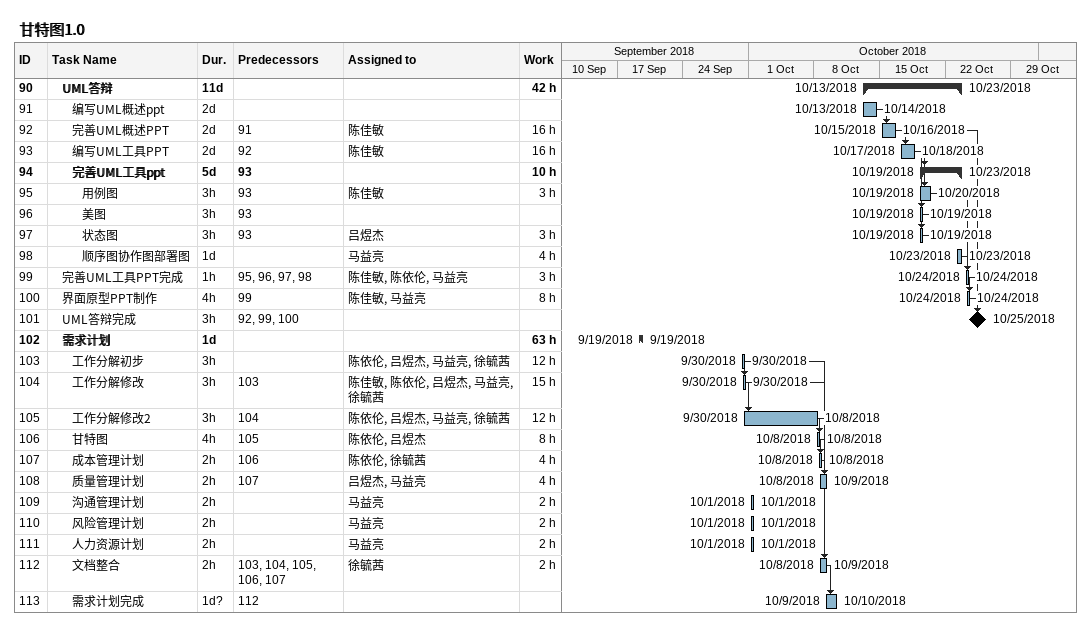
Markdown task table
甘特图1.0

| ID | Level | Task | Duration | Start | Finish | Predecessors | Resources | Work (h) |
|---|---|---|---|---|---|---|---|---|
| 90 | 2 | **UML答辩** | 11d | 2018-10-13 | 2018-10-23 |  |  | 42 |
| 91 | 3 | 编写UML概述ppt | 2d | 2018-10-13 | 2018-10-14 |  |  |  |
| 92 | 3 | 完善UML概述PPT | 2d | 2018-10-15 | 2018-10-16 | 91 | 陈佳敏 | 16 |
| 93 | 3 | 编写UML工具PPT | 2d | 2018-10-17 | 2018-10-18 | 92 | 陈佳敏 | 16 |
| 94 | 3 | **完善UML工具ppt** | 5d | 2018-10-19 | 2018-10-23 | 93 |  | 10 |
| 95 | 4 | 用例图 | 3h | 2018-10-19 | 2018-10-20 | 93 | 陈佳敏 | 3 |
| 96 | 4 | 美图 | 3h | 2018-10-19 | 2018-10-19 | 93 |  |  |
| 97 | 4 | 状态图 | 3h | 2018-10-19 | 2018-10-19 | 93 | 吕煜杰 | 3 |
| 98 | 4 | 顺序图协作图部署图 | 1d | 2018-10-23 | 2018-10-23 |  | 马益亮 | 4 |
| 99 | 2 | 完善UML工具PPT完成 | 1h | 2018-10-24 | 2018-10-24 | 95, 96, 97, 98 | 陈佳敏, 陈依伦, 马益亮 | 3 |
| 100 | 2 | 界面原型PPT制作 | 4h | 2018-10-24 | 2018-10-24 | 99 | 陈佳敏, 马益亮 | 8 |
| 101 | 2 | UML答辩完成 | 3h | 2018-10-25 | 2018-10-25 | 92, 99, 100 |  |  |
| 102 | 2 | **需求计划** | 1d | 2018-09-19 | 2018-09-19 |  |  | 63 |
| 103 | 3 | 工作分解初步 | 3h | 2018-09-30 | 2018-09-30 |  | 陈依伦, 吕煜杰, 马益亮, 徐毓茜 | 12 |
| 104 | 3 | 工作分解修改 | 3h | 2018-09-30 | 2018-09-30 | 103 | 陈佳敏, 陈依伦, 吕煜杰, 马益亮, 徐毓茜 | 15 |
| 105 | 3 | 工作分解修改2 | 3h | 2018-09-30 | 2018-10-08 | 104 | 陈依伦, 吕煜杰, 马益亮, 徐毓茜 | 12 |
| 106 | 3 | 甘特图 | 4h | 2018-10-08 | 2018-10-08 | 105 | 陈依伦, 吕煜杰 | 8 |
| 107 | 3 | 成本管理计划 | 2h | 2018-10-08 | 2018-10-08 | 106 | 陈依伦, 徐毓茜 | 4 |
| 108 | 3 | 质量管理计划 | 2h | 2018-10-08 | 2018-10-09 | 107 | 吕煜杰, 马益亮 | 4 |
| 109 | 3 | 沟通管理计划 | 2h | 2018-10-01 | 2018-10-01 |  | 马益亮 | 2 |
| 110 | 3 | 风险管理计划 | 2h | 2018-10-01 | 2018-10-01 |  | 马益亮 | 2 |
| 111 | 3 | 人力资源计划 | 2h | 2018-10-01 | 2018-10-01 |  | 马益亮 | 2 |
| 112 | 3 | 文档整合 | 2h | 2018-10-08 | 2018-10-09 | 103, 104, 105, 106, 107 | 徐毓茜 | 2 |
| 113 | 3 | 需求计划完成 | 1d? | 2018-10-09 | 2018-10-10 | 112 |  |  |
